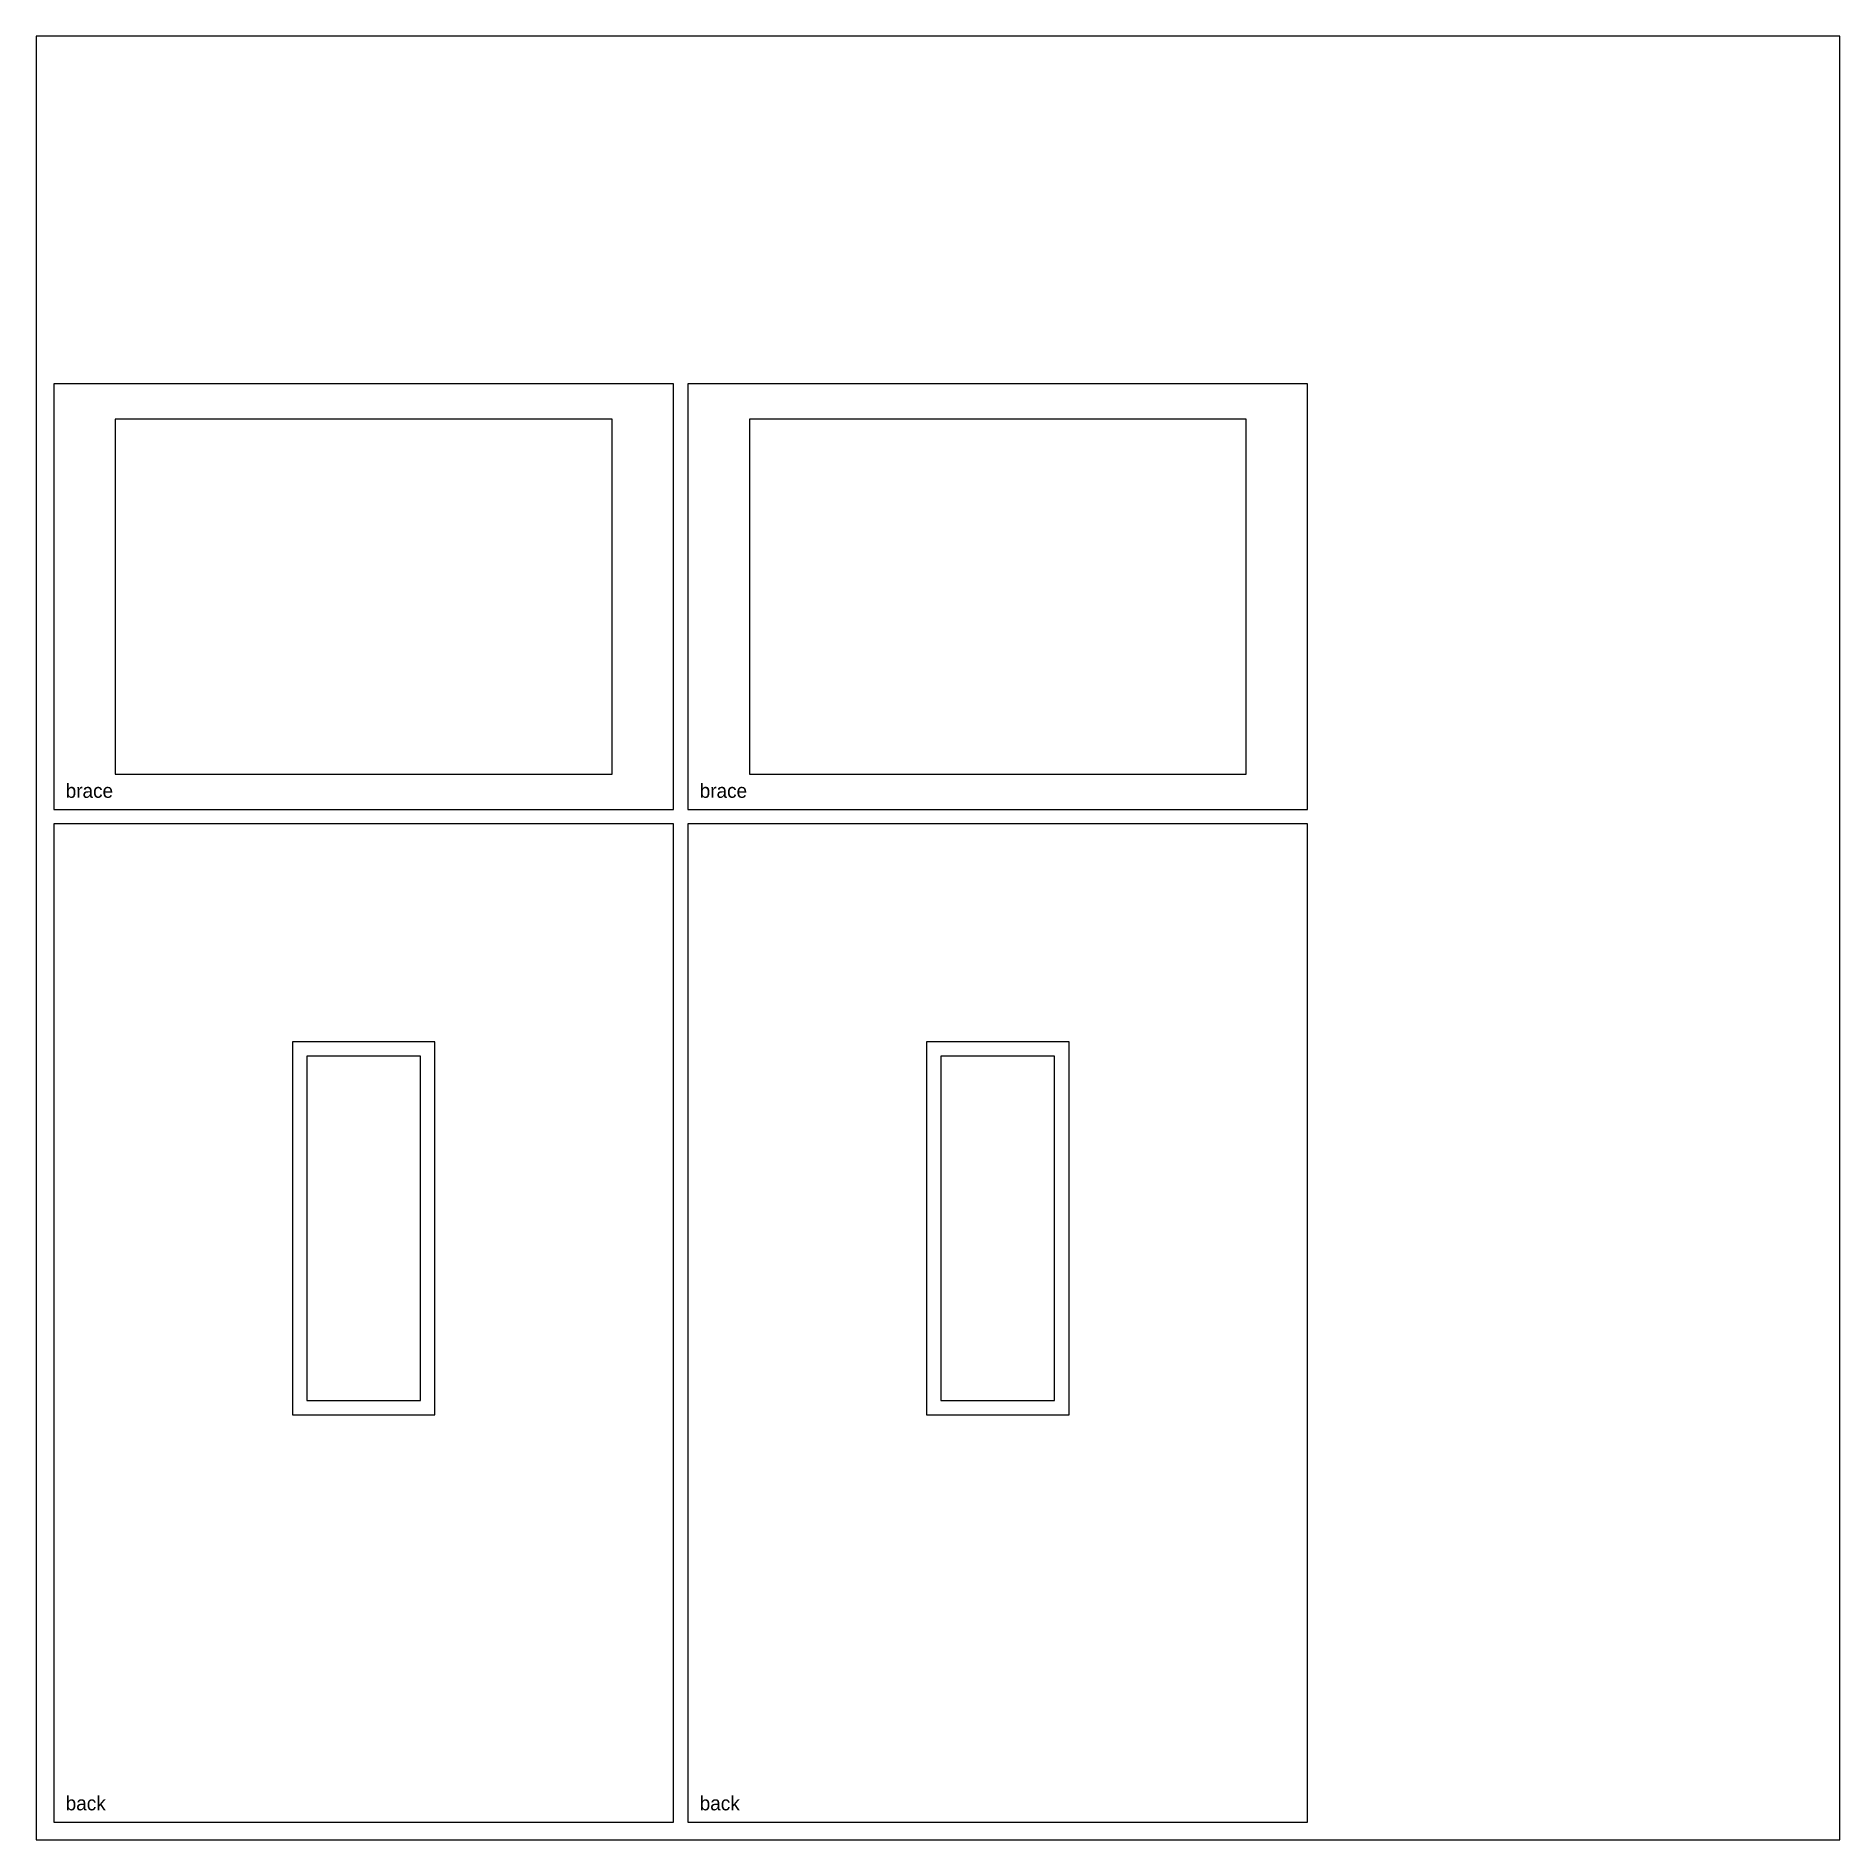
# Model space of a CAD drawing. Header units: millimetres. Extents: x 0 to 1525, y 0 to 1525.
import ezdxf

# ---------------------------------------------------------------- set-up
doc = ezdxf.new("R2010")
doc.units = ezdxf.units.MM
for name, color, linetype in [('CUT_INSIDE', 5, 'Continuous'), ('CUT_OUTSIDE', 1, 'Continuous'), ('POCKET_4.5MM', 3, 'Continuous')]:
    doc.layers.add(name, color=color, linetype=linetype)

msp = doc.modelspace()

# ---------------------------------------------------------------- linework, layer by layer
at = {"layer": 'CUT_INSIDE'}
for points in [[(67, 901), (487, 901), (487, 1201), (67, 1201), (67, 901)], [(603, 901), (1023, 901), (1023, 1201), (603, 1201), (603, 901)], [(325, 662.5), (229, 662.5), (229, 371.5), (325, 371.5), (325, 662.5)], [(861, 662.5), (765, 662.5), (765, 371.5), (861, 371.5), (861, 662.5)]]:
    msp.add_lwpolyline(points, close=True, dxfattribs=at)
at = {"layer": 'CUT_OUTSIDE'}
for points in [[(15, 1231), (15, 871), (539, 871), (539, 1231), (15, 1231)], [(551, 1231), (551, 871), (1075, 871), (1075, 1231), (551, 1231)], [(15, 15), (539, 15), (539, 859), (15, 859), (15, 15)], [(551, 15), (1075, 15), (1075, 859), (551, 859), (551, 15)]]:
    msp.add_lwpolyline(points, close=True, dxfattribs=at)
at = {"layer": 'POCKET_4.5MM'}
for points in [[(216.75, 359.25), (337.25, 359.25), (337.25, 674.75), (216.75, 674.75), (216.75, 359.25)], [(752.75, 359.25), (873.25, 359.25), (873.25, 674.75), (752.75, 674.75), (752.75, 359.25)]]:
    msp.add_lwpolyline(points, close=True, dxfattribs=at)
at = {"layer": 'SHEET_EDGE'}
msp.add_lwpolyline([(0, 0), (1525, 0), (1525, 1525), (0, 1525)], close=True, dxfattribs=at)

# ---------------------------------------------------------------- texts
at = {"layer": 'NOTES'}
for s, p in [('brace', (25, 881)), ('brace', (561, 881)), ('back', (25, 25)), ('back', (561, 25))]:
    msp.add_text(s, height=12, dxfattribs=at).set_placement(p)

doc.saveas('drawing.dxf')
